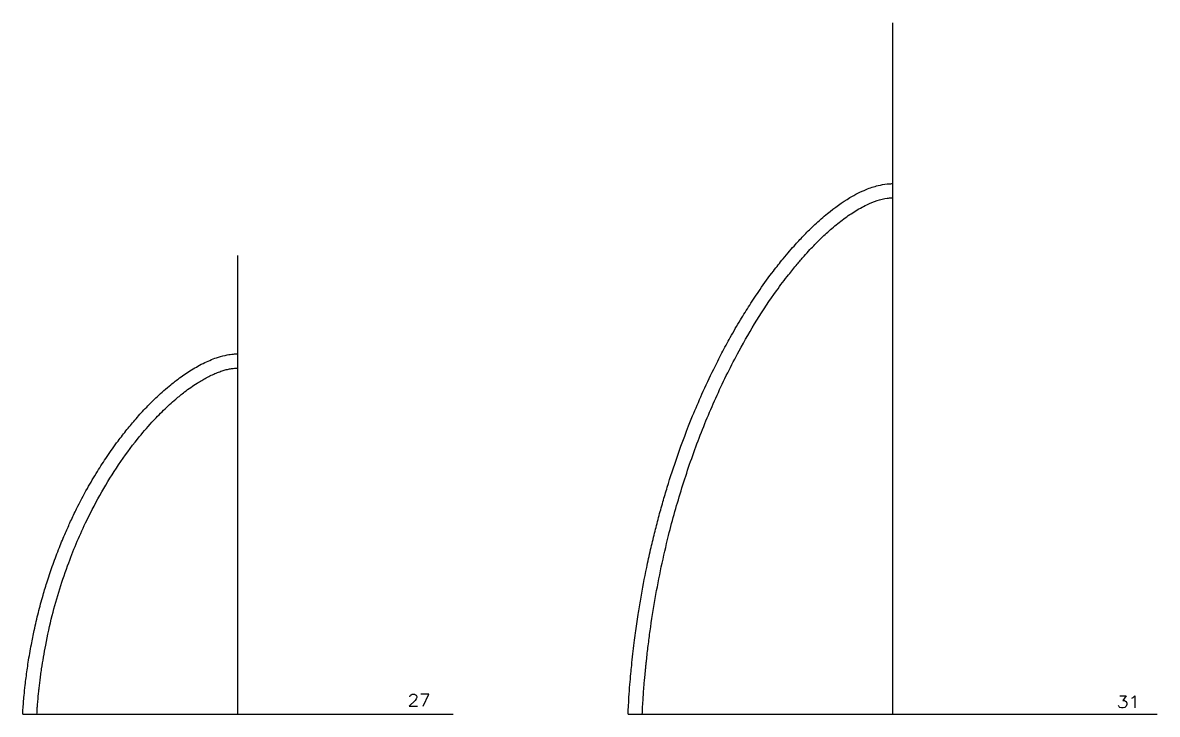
# Model space of a CAD drawing. Extents: x -7325 to -371, y -3238 to 133.
# Drawn here: x -5355 to -3597, y -3238 to -2167 of the extents above; entities that cross this region are included whole.
import ezdxf

# ---------------------------------------------------------------- set-up
doc = ezdxf.new("R2010")
doc.units = 0
doc.header["$MEASUREMENT"] = 0
doc.layers.add('NAILERS', color=7, linetype='CONTINUOUS')
doc.layers.add('Odd Arch Numbers', color=3, linetype='CONTINUOUS')

msp = doc.modelspace()

# ---------------------------------------------------------------- linework, layer by layer
at = {"layer": 'NAILERS'}
for points in [[(-4755.3, -3210.9), (-4755.3, -3210), (-4754.4, -3208.3), (-4753.5, -3207.4), (-4751.7, -3206.5), (-4748.2, -3206.5), (-4746.4, -3207.4), (-4745.5, -3208.3), (-4744.6, -3210), (-4744.6, -3211.8), (-4745.5, -3213.6), (-4747.3, -3216.3), (-4756.2, -3225.1), (-4743.7, -3225.1)], [(-4734.8, -3225.1), (-4725.9, -3206.5), (-4738.4, -3206.5)], [(-3655.5, -3209.2), (-3645.7, -3209.2), (-3651, -3216.3), (-3648.4, -3216.3), (-3646.6, -3217.2), (-3645.7, -3218.1), (-3644.8, -3220.7), (-3644.8, -3222.5), (-3645.7, -3225.2), (-3647.5, -3227), (-3650.1, -3227.8), (-3652.8, -3227.8), (-3655.5, -3227), (-3656.4, -3226.1), (-3657.3, -3224.3)], [(-3636.8, -3212.7), (-3635, -3211.8), (-3632.4, -3209.2), (-3632.4, -3227.8)]]:
    msp.add_lwpolyline(points, dxfattribs=at)
at = {"layer": 'Odd Arch Numbers'}
for p, q in [((-4007.3, -3237.7), (-4007.3, -2166.8)), ((-5021.7, -3237.7), (-5021.7, -2527.4)), ((-5355.1, -3237.7), (-4688.2, -3237.7)), ((-4417.3, -3237.7), (-3597.4, -3237.7))]:
    msp.add_line(p, q, dxfattribs=at)
for points, knots in [([(-4417.3, -3237.7), (-4417.1, -3234.3), (-4416.7, -3225.5), (-4415.8, -3210.1), (-4414.6, -3192.5), (-4413, -3176.2), (-4411.5, -3160.4), (-4409.8, -3144.4), (-4407.8, -3127.7), (-4405.2, -3107.3), (-4401.9, -3084.8), (-4396.4, -3051), (-4390, -3017.5), (-4382.6, -2983.5), (-4376.4, -2957.7), (-4370.1, -2933), (-4363.5, -2909.3), (-4354.1, -2877.6), (-4339.5, -2833), (-4321.4, -2785), (-4302.2, -2740.1), (-4287, -2707.6), (-4272.1, -2678.4), (-4258.4, -2652.9), (-4244, -2628.2), (-4228.6, -2603.4), (-4211.8, -2578.1), (-4194.5, -2554.2), (-4178.9, -2534.5), (-4167.4, -2520.8), (-4156.5, -2508.4), (-4143.6, -2494.7), (-4127.2, -2478.5), (-4104.3, -2458.4), (-4078, -2439.5), (-4051.3, -2425.6), (-4031.7, -2419), (-4018.1, -2416.5), (-4010.6, -2416.1), (-4007.7, -2416), (-4007.3, -2416)], [0, 0, 0, 0, 10.298635, 26.565459, 46.184818, 63.136223, 75.887205, 93.751025, 111.283877, 126.501612, 155.333849, 179.488186, 229.153069, 257.716423, 283.83513, 308.834122, 334.063366, 357.595665, 408.126282, 474.868248, 511.463411, 554.44871, 582.527251, 609.840095, 641.22612, 668.364107, 697.219073, 732.578337, 756.692725, 772.469387, 786.202969, 806.41813, 829.038679, 855.174211, 897.707586, 925.819737, 945.314338, 959.4339, 967.046235, 968.057898, 968.057898, 968.057898, 968.057898]), ([(-4395.3, -3237.7), (-4395.1, -3233.8), (-4394.9, -3229.8), (-4394.4, -3221.5), (-4394.2, -3217.2), (-4393.7, -3209.8), (-4393.5, -3206.7), (-4393.1, -3200.8), (-4392.9, -3198.1), (-4392.5, -3193.9), (-4392.4, -3192.4), (-4392.2, -3189.4), (-4392, -3187.9), (-4391.6, -3183.4), (-4391.3, -3180.4), (-4390.8, -3175.5), (-4390.7, -3173.6), (-4390.3, -3169.9), (-4390.1, -3168.1), (-4389.8, -3164.4), (-4389.6, -3162.4), (-4389.2, -3158.6), (-4389, -3156.6), (-4388.3, -3150.8), (-4387.9, -3147), (-4387, -3139.2), (-4386.6, -3135.4), (-4385.1, -3123.8), (-4384.1, -3116.1), (-4380.7, -3091.7), (-4378.1, -3075.1), (-4369.5, -3025.8), (-4362.6, -2993.3), (-4348.3, -2936.2), (-4341.4, -2911.5), (-4326.2, -2862.6), (-4317.9, -2838.4), (-4299.8, -2790.5), (-4290, -2766.9), (-4268.8, -2720.4), (-4257.5, -2697.5), (-4236.5, -2659), (-4227.3, -2643.1), (-4208, -2611.9), (-4197.9, -2596.7), (-4181.2, -2573.4), (-4174.9, -2565.1), (-4164.2, -2551.5), (-4159.8, -2546), (-4151.8, -2536.5), (-4148.2, -2532.3), (-4141.6, -2524.9), (-4138.5, -2521.5), (-4132.9, -2515.5), (-4130.3, -2512.8), (-4125.1, -2507.5), (-4122.5, -2504.8), (-4114.6, -2497.1), (-4109.2, -2492.1), (-4100.7, -2484.7), (-4097.7, -2482.2), (-4088.7, -2474.7), (-4082.5, -2470), (-4073.1, -2463.5), (-4070.1, -2461.5), (-4063.8, -2457.5), (-4060.5, -2455.6), (-4054, -2452), (-4050.7, -2450.3), (-4042.2, -2446.2), (-4036.8, -2444), (-4026.2, -2440.6), (-4020.9, -2439.3), (-4014.6, -2438.5), (-4013.4, -2438.3), (-4011, -2438.1), (-4009.8, -2438.1), (-4008.2, -2438), (-4007.8, -2438), (-4007.3, -2438)], [1.12806, 1.12806, 1.12806, 1.12806, 13.112596, 13.112596, 26.225192, 26.225192, 35.828034, 35.828034, 44.273846, 44.273846, 48.878096, 48.878096, 53.482345, 53.482345, 62.690845, 62.690845, 68.254855, 68.254855, 73.818865, 73.818865, 79.743269, 79.743269, 85.667672, 85.667672, 97.516478, 97.516478, 109.365285, 109.365285, 133.062898, 133.062898, 184.270228, 184.270228, 285.484155, 285.484155, 363.600087, 363.600087, 441.716019, 441.716019, 519.83195, 519.83195, 597.947882, 597.947882, 654.287839, 654.287839, 710.627795, 710.627795, 742.666672, 742.666672, 764.365377, 764.365377, 781.391742, 781.391742, 795.603609, 795.603609, 807.227698, 807.227698, 818.851787, 818.851787, 842.099964, 842.099964, 854.59646, 854.59646, 879.589452, 879.589452, 891.589877, 891.589877, 904.040101, 904.040101, 916.490325, 916.490325, 936.561969, 936.561969, 956.633614, 956.633614, 961.451757, 961.451757, 966.269901, 966.269901, 967.997884, 967.997884, 967.997884, 967.997884]), ([(-5355.1, -3237.7), (-5355, -3235.4), (-5354.4, -3225.6), (-5353.2, -3210.6), (-5351.4, -3194.1), (-5349.4, -3177), (-5346.4, -3155.9), (-5342.2, -3131.5), (-5337, -3105.8), (-5331, -3080.3), (-5324.1, -3054.8), (-5316.5, -3029.9), (-5308.2, -3005.2), (-5298.8, -2980.4), (-5289.6, -2958.2), (-5280.7, -2938.3), (-5269.6, -2915.2), (-5256, -2889.4), (-5240.1, -2862.4), (-5224.3, -2838), (-5208.9, -2816.3), (-5193.8, -2796.9), (-5179.1, -2779.3), (-5163.5, -2762.3), (-5145.6, -2744.5), (-5128.6, -2729.5), (-5110.8, -2715.7), (-5093.5, -2704), (-5073.5, -2692.8), (-5054.8, -2685.2), (-5039.7, -2681.3), (-5029.8, -2679.9), (-5024.3, -2679.6), (-5021.9, -2679.6), (-5021.7, -2679.6)], [0, 0, 0, 0, 7.150063, 29.260404, 45.182299, 56.992994, 81.007547, 108.912925, 131.35327, 159.618359, 187.36722, 210.65806, 237.827854, 265.594563, 290.163787, 309.86406, 331.024588, 366.882337, 397.32899, 425.05547, 454.280828, 476.939184, 498.796161, 523.124343, 546.098192, 574.296301, 591.33613, 613.541856, 636.946258, 659.810717, 674.032745, 683.518574, 689.884013, 690.621242, 690.621242, 690.621242, 690.621242]), ([(-5333.1, -3237.7), (-5333, -3236.3), (-5332.9, -3234.8), (-5332.7, -3232), (-5332.7, -3230.7), (-5332.5, -3228.1), (-5332.4, -3226.8), (-5332.1, -3222.9), (-5331.9, -3220.3), (-5331.2, -3212.5), (-5330.7, -3207.3), (-5329.9, -3199.4), (-5329.6, -3196.7), (-5329, -3191.4), (-5328.6, -3188.7), (-5327.9, -3183), (-5327.5, -3179.9), (-5326.7, -3173.7), (-5326.3, -3170.6), (-5324.9, -3161.4), (-5323.9, -3155.2), (-5321.8, -3142.9), (-5320.7, -3136.8), (-5316.6, -3115.3), (-5313.2, -3100), (-5302.3, -3057.1), (-5293.8, -3029.8), (-5275.5, -2980.7), (-5266.2, -2958.8), (-5248.6, -2922.5), (-5240.9, -2907.8), (-5224.4, -2879), (-5215.7, -2865), (-5197.2, -2837.6), (-5187.5, -2824.3), (-5170, -2802.6), (-5162.6, -2793.9), (-5149.1, -2779.2), (-5143.1, -2773), (-5130.8, -2761), (-5124.5, -2755.2), (-5115.8, -2747.8), (-5113.5, -2745.9), (-5109, -2742.2), (-5106.7, -2740.4), (-5101.2, -2736.2), (-5098, -2733.8), (-5091.5, -2729.2), (-5088.2, -2727), (-5082.5, -2723.4), (-5080.2, -2722), (-5075.5, -2719.3), (-5073.2, -2717.9), (-5068.3, -2715.3), (-5065.7, -2714), (-5060.5, -2711.5), (-5057.9, -2710.4), (-5052.9, -2708.3), (-5050.4, -2707.4), (-5045.7, -2705.8), (-5043.5, -2705.1), (-5039.1, -2703.9), (-5036.9, -2703.4), (-5032.8, -2702.5), (-5030.8, -2702.2), (-5027.5, -2701.9), (-5026.2, -2701.7), (-5023.9, -2701.6), (-5023, -2701.6), (-5021.9, -2701.6), (-5021.8, -2701.6), (-5021.7, -2701.6)], [1.313825, 1.313825, 1.313825, 1.313825, 5.785245, 5.785245, 9.834755, 9.834755, 13.884265, 13.884265, 21.983284, 21.983284, 38.181323, 38.181323, 46.403572, 46.403572, 54.625821, 54.625821, 64.22465, 64.22465, 73.823478, 73.823478, 93.021136, 93.021136, 112.218793, 112.218793, 160.384101, 160.384101, 248.604142, 248.604142, 321.93839, 321.93839, 373.195772, 373.195772, 424.453155, 424.453155, 475.710537, 475.710537, 511.279173, 511.279173, 538.37309, 538.37309, 565.467007, 565.467007, 574.846991, 574.846991, 584.226975, 584.226975, 597.117961, 597.117961, 610.008947, 610.008947, 618.960422, 618.960422, 627.911897, 627.911897, 637.609506, 637.609506, 647.307115, 647.307115, 656.534389, 656.534389, 664.849714, 664.849714, 673.165039, 673.165039, 680.759767, 680.759767, 686.172515, 686.172515, 690.092116, 690.092116, 690.567728, 690.567728, 690.567728, 690.567728])]:
    msp.add_open_spline(points, degree=3, knots=knots, dxfattribs=at)

doc.saveas('drawing.dxf')
